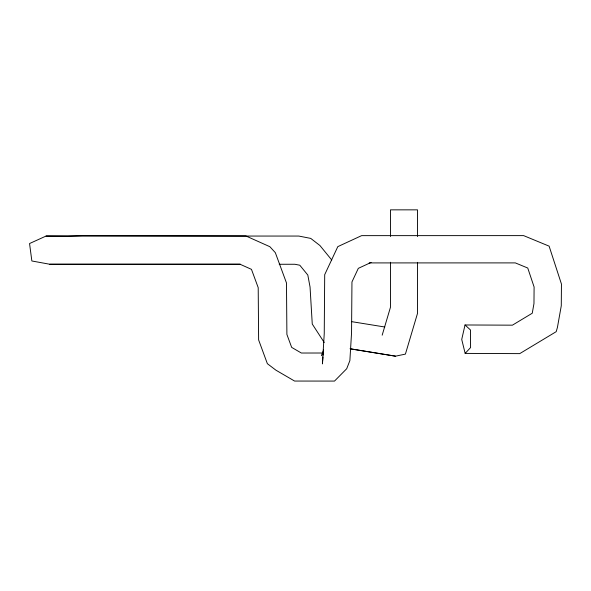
<?xml version="1.0" encoding="UTF-8"?>
<svg xmlns="http://www.w3.org/2000/svg" width="591" height="591" viewBox="0 0 591 591"><rect width="100%" height="100%" fill="white"/><g stroke="black" fill="none" stroke-linecap="round" stroke-linejoin="round"><path stroke-width="0.89" d="M323.011 356.949L322.413 363.908L324.245 333.538L324.703 274.667L337.801 246.639L361.603 235.639L523.626 235.617L549.113 246.151L561.45 284.049L561.28 305.754L557.424 327.429L556.197 331.669L519.733 353.625L465.154 353.403L461.726 339.441L465.028 324.976L512.419 325.168L532.255 313.23L533.968 303.589L534.101 286.997L527.748 268.026L515.33 262.899L369.168 262.914M323.159 355.206L323.536 350.855M382.178 335.171L390.459 307.283L390.459 262.241M321.401 355.656L323.609 349.99M465.154 353.403L470.576 347.567L470.502 330L465.028 324.976M371.118 262.426L358.316 268.344L351.955 281.959L351.556 332.755L349.879 360.591L346.703 368.732L334.506 381.077L294.591 381.055L275.923 370.18L267.361 363.672L258.622 339.914L258.208 287.662L251.463 269.348L239.99 264.214L49.792 264.251L31.855 260.978L29.55 243.544L46.061 236.045L67.825 236.178L82.326 235.624L245.915 235.979L269.873 246.706L275.325 252.66L286.48 282.956L286.894 334.417L291.659 347.375L301.351 353.026L323.203 353.012M350.264 348.845L395.505 356.174L405.411 354.112L417.505 313.407L417.505 262.338M279.218 264.266L294.902 264.266L299.8 265.226L307.815 275.044L310.053 287.056L312.262 324.038L324.23 342.499M46.061 236.045L298.817 236.06L310.726 238.395L319.93 245.524L331.743 260.003M240.485 264.266L49.792 264.251M351.497 321.622L384.837 327.015M350.116 348.756L395.505 356.174M417.505 236.555L417.505 209.849L390.459 209.849L390.459 236.503"/></g></svg>
